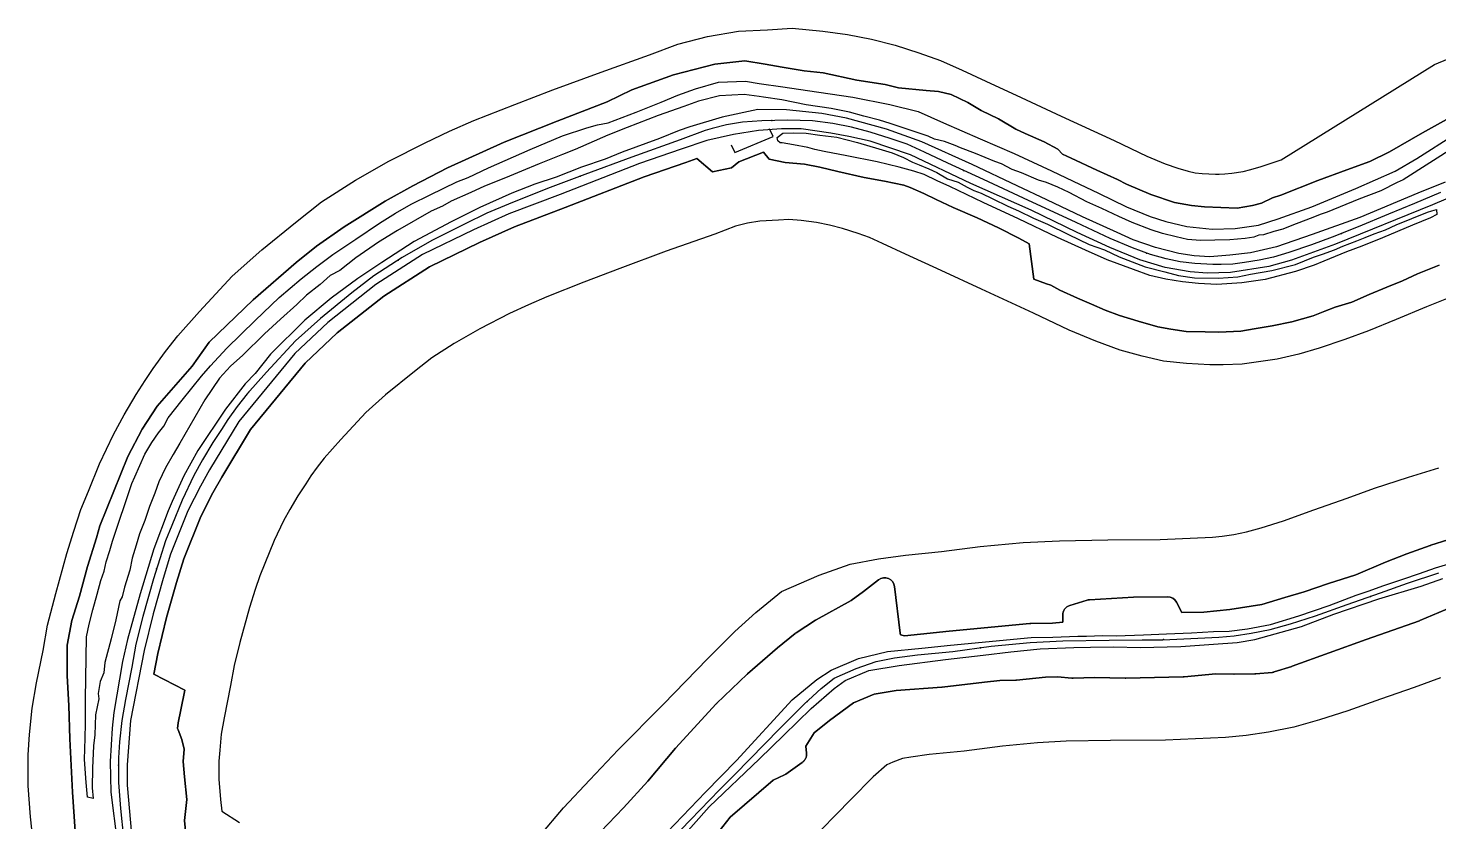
# Model space of a CAD drawing. Header units: inches. Extents: x 91426 to 118597, y 433843 to 446922.
# Drawn here: x 102805 to 103507, y 442556 to 442951 of the extents above; entities that cross this region are included whole.
import ezdxf

# ---------------------------------------------------------------- set-up
doc = ezdxf.new("R2010")
doc.units = ezdxf.units.IN
doc.header["$MEASUREMENT"] = 0
for name, color, linetype, true_color in [('As_waterkering_PWK', 7, 'Continuous', 0x8b0648), ('Beschermingszone_PWK', 7, 'Continuous', 0xde06d3), ('Kernzone_PWK', 7, 'Continuous', 0x33065f), ('Kruinlijnen_PWK', 7, 'Continuous', 0xda0676), ('Kunstwerken_PWK', 7, 'Continuous', 0x2f0602), ('Leggerbermen_PWK', 7, 'Continuous', 0xd60719), ('Referentiepunten_PWK', 7, 'Continuous', 0x7e0730)]:
    doc.layers.add(name, color=color, linetype=linetype, true_color=true_color)

msp = doc.modelspace()

# ---------------------------------------------------------------- linework, layer by layer
at = {"layer": 'As_waterkering_PWK'}
for points in [[(103145.5261, 442901.2329), (103142.0929, 442900.3317), (103129.6574, 442895.7015), (103105.5803, 442887.1026), (103082.0323, 442878.3713), (103063.5114, 442871.3598), (103044.0645, 442863.6869), (103033.3489, 442859.0567), (103022.5009, 442853.8973), (103005.9645, 442845.4306), (102991.1478, 442836.9639), (102976.9925, 442827.9681), (102966.0123, 442819.3691), (102950.4018, 442806.6691), (102937.9664, 442795.5565), (102923.5466, 442779.9461), (102913.8893, 442769.0981), (102908.9945, 442762.8804), (102904.232, 442756.3981), (102901.057, 442751.371), (102896.8236, 442744.8887), (102891.6642, 442736.2898), (102887.4309, 442728.4845), (102881.61, 442716.1814), (102876.4507, 442703.4814), (102873.2757, 442695.8084), (102870.3652, 442686.9449), (102867.1902, 442676.8907), (102862.0308, 442658.1052), (102858.459, 442644.3469), (102856.4746, 442632.9698), (102853.2996, 442616.8301), (102851.4475, 442606.3791), (102850.3891, 442595.6634), (102849.86, 442587.7259), (102849.86, 442575.4228), (102850.786, 442562.4582), (102852.3735, 442547.906)], [(103508.3914, 442869.4517), (103495.4446, 442863.9515), (103482.3477, 442858.6598), (103467.2664, 442852.3098), (103454.4341, 442847.1504), (103443.983, 442843.3139), (103432.7382, 442839.4775), (103425.1976, 442837.2285), (103418.0538, 442835.641), (103410.6455, 442834.5827), (103404.9569, 442833.7889), (103399.0038, 442833.5243), (103394.9027, 442833.5243), (103385.9069, 442834.0535), (103378.6308, 442834.8472), (103371.7516, 442836.4347), (103363.8141, 442838.5514), (103354.8183, 442841.8587), (103343.7058, 442846.4889), (103326.7724, 442854.5587), (103300.5786, 442866.5973), (103280.6025, 442875.8577), (103262.8754, 442884.0598), (103251.2337, 442889.4838), (103242.587, 442893.495), (103234.168, 442896.363), (103224.2461, 442899.538), (103214.9857, 442901.9192), (103205.593, 442903.7713), (103195.5388, 442905.0943), (103183.2247, 442905.389), (103170.306, 442905.12), (103160.6957, 442904.4626), (103152.6762, 442903.1099), (103145.5261, 442901.2329)], [(103359.6911, 442646.5312), (103370.0231, 442646.6335), (103397.9367, 442647.8241), (103405.4773, 442648.4856), (103414.0763, 442649.8085), (103423.469, 442651.6606), (103433.5232, 442654.571), (103446.091, 442658.5397), (103461.8337, 442664.2283), (103478.5025, 442669.9168), (103491.864, 442674.8116), (103507.4744, 442679.971)], [(103149.223, 442571.7481), (103156.7685, 442579.4292), (103178.9935, 442602.1834), (103191.2967, 442614.4865), (103199.8957, 442622.2918), (103206.2457, 442627.4511), (103217.2259, 442632.2136), (103227.2801, 442635.7855), (103236.4082, 442637.5053), (103247.7853, 442639.0928), (103265.3802, 442640.8126), (103284.5625, 442643.3262), (103304.0094, 442645.1783), (103320.149, 442645.972), (103343.3001, 442646.3689), (103359.6911, 442646.5312)], [(103092.5356, 442505.8602), (103096.1788, 442512.8863), (103100.2798, 442519.3686), (103108.8788, 442529.6874), (103120.9174, 442542.5197), (103134.6757, 442556.9395), (103149.223, 442571.7481)]]:
    msp.add_lwpolyline(points, dxfattribs=at)
at = {"layer": 'Beschermingszone_PWK'}
for points in [[(102807.8157, 442541.4051), (102805.9603, 442558.4136), (102804.86, 442573.8177), (102804.86, 442589.2242), (102805.5365, 442599.3725), (102806.8356, 442612.5258), (102809.064, 442625.1), (102812.2272, 442641.1798), (102814.4428, 442653.8826), (102818.5541, 442669.7186), (102824.0226, 442689.6296), (102827.5312, 442700.7401), (102831.0487, 442711.4527), (102834.8143, 442720.5529), (102840.3937, 442734.2866), (102847.2837, 442748.8497), (102852.574, 442758.6036), (102858.6776, 442768.7763), (102863.1927, 442775.69), (102867.0302, 442781.766), (102873.1731, 442790.1273), (102879.3732, 442798.0031), (102890.2107, 442810.1767), (102906.3739, 442827.6745), (102921.1943, 442840.9182), (102937.9377, 442854.54), (102950.9889, 442864.7608), (102967.9036, 442875.5103), (102984.5359, 442885.0145), (103002.5787, 442894.2524), (103014.7543, 442900.0432), (103026.8774, 442905.2816), (103047.2865, 442913.3342), (103066.2437, 442920.5109), (103090.1899, 442929.3898), (103114.2381, 442937.9784), (103128.4953, 442943.2869), (103143.2022, 442947.1475), (103158.664, 442949.7555), (103173.1197, 442950.5498), (103185.3813, 442951.2818), (103200.6342, 442949.8117), (103212.8884, 442948.1993), (103224.95, 442945.8209), (103236.7175, 442942.795), (103248.4458, 442939.042), (103259.2653, 442935.2637), (103270.0469, 442930.363), (103281.8258, 442924.8751), (103299.5137, 442916.6911), (103319.4378, 442907.4548), (103345.849, 442895.3163), (103362.0507, 442887.5952), (103371.2435, 442883.7649), (103377.4041, 442881.5), (103382.6115, 442880.1113), (103386.1565, 442879.2932), (103389.6705, 442878.9099), (103396.2251, 442878.5243), (103398.0043, 442878.5243), (103400.8394, 442878.6503), (103404.3541, 442879.1407), (103409.979, 442879.9443), (103413.8717, 442880.8094), (103419.0372, 442882.3499), (103428.9622, 442885.7361), (103505.2483, 442933.2017), (103527.6829, 442942.5495)], [(103518.7804, 442909.9031), (103499.2945, 442899.2128), (103482.8744, 442889.6235), (103473.0933, 442884.9235), (103461.6779, 442880.7725), (103447.1836, 442875.4534), (103428.8027, 442868.101), (103424.634, 442866.8504), (103419.169, 442864.118), (103414.7158, 442862.9761), (103407.0972, 442861.6458), (103390.7095, 442862.281), (103384.3297, 442862.9065), (103375.7526, 442864.5225), (103363.9717, 442868.4494), (103351.9682, 442873.6123), (103347.408, 442875.8271), (103337.1813, 442880.6086), (103324.3377, 442886.5669), (103320.0471, 442888.5471), (103317.7679, 442890.953), (103310.9504, 442894.589), (103301.4225, 442898.8832), (103296.7937, 442901.0099), (103288.2129, 442906.1585), (103279.4816, 442910.2595), (103272.8899, 442914.2145), (103264.5501, 442918.2407), (103258.3298, 442919.7958), (103252.127, 442920.2187), (103238.2922, 442921.4997), (103231.6851, 442923.1838), (103217.5856, 442925.312), (103200.7942, 442929.0434), (103191.3956, 442929.9834), (103180.3622, 442931.8006), (103171.8858, 442933.39), (103161.8425, 442935.0035), (103146.9072, 442933.4388), (103126.3512, 442927.9935), (103105.5981, 442920.5592), (103093.1932, 442914.534), (103068.3212, 442904.9005), (103041.9098, 442894.4423), (103013.6289, 442881.6359), (102996.5212, 442872.7256), (102982.5945, 442865.0481), (102962.2575, 442852.3819), (102948.43, 442842.6848), (102938.3512, 442834.5857), (102916.8349, 442815.9146), (102895.0696, 442794.8688), (102886.4809, 442782.8805), (102869.1209, 442763.0404), (102861.5697, 442751.4374), (102854.4655, 442737.9577), (102840.5021, 442703.407), (102838.8588, 442697.3815), (102834.4497, 442683.0964), (102830.3929, 442668.2801), (102826.6325, 442656.1036), (102824.2776, 442643.9363), (102824.3446, 442628.698), (102825.0827, 442613.7618), (102825.6117, 442597.1881), (102826.8511, 442570.6297), (102828.255, 442551.1563)], [(102885.5112, 442527.7782), (102882.69, 442556.5787), (102883.8809, 442567.0317), (102882.7691, 442578.2873), (102881.9731, 442586.0067), (102882.4955, 442592.1017), (102881.4517, 442596.9729), (102879.5449, 442601.6533), (102879.2645, 442602.3263), (102879.5936, 442605.2061), (102880.801, 442611.6052), (102882.8834, 442621.393), (102867.4101, 442629.4594), (102869.3917, 442639.7242), (102873.8163, 442657.6829), (102878.7915, 442675.0964), (102882.3926, 442686.9284), (102890.7677, 442707.9307), (102896.762, 442719.7918), (102901.2647, 442727.6391), (102915.5091, 442751.3367), (102942.8217, 442784.3448), (102958.6887, 442799.444), (102981.9895, 442817.8252), (103004.7534, 442832.356), (103029.5771, 442844.4431), (103047.0127, 442852.3802), (103072.3616, 442861.968), (103111.6858, 442877.2754), (103132.3591, 442884.3861), (103137.8431, 442886.374), (103145.7169, 442879.6632), (103155.2064, 442881.7689), (103158.8474, 442884.6816), (103171.0517, 442889.6027), (103173.8503, 442885.9645), (103181.9229, 442884.35), (103191.4558, 442883.5556), (103199.1624, 442882.0395), (103208.0754, 442879.9424), (103221.2914, 442876.8719), (103231.4278, 442875.0048), (103241.058, 442873.1041), (103244.1054, 442871.9754), (103251.0403, 442868.8933), (103257.0803, 442866.0045), (103265.6313, 442861.9963), (103277.5136, 442856.8472), (103288.0943, 442851.7528), (103298.2011, 442846.6338), (103303.4196, 442843.8872), (103305.7569, 442826.2867), (103312.1295, 442823.988), (103314.2734, 442823.194), (103318.783, 442820.7018), (103327.5586, 442816.8175), (103334.43, 442813.7185), (103341.3177, 442810.7877), (103348.463, 442808.2032), (103357.6684, 442805.3708), (103367.582, 442802.517), (103374.0529, 442801.4121), (103381.7036, 442800.1098), (103391.1756, 442799.9546), (103397.9742, 442799.8099), (103408.7878, 442800.2941), (103415.5804, 442801.5578), (103424.5428, 442803.0293), (103434.3332, 442804.9577), (103444.941, 442807.9659), (103450.754, 442810.3224), (103455.8402, 442812.357), (103464.1518, 442814.8096), (103472.8394, 442818.5543), (103481.6305, 442822.3034), (103489.39, 442825.4344), (103496.9227, 442828.8703), (103507.5959, 442833.1657)], [(103514.5869, 442817.7587), (103501.4156, 442812.437), (103486.2951, 442806.0705), (103472.3793, 442800.4755), (103460.6729, 442796.1781), (103447.9616, 442791.8414), (103437.7819, 442788.8053), (103427.0258, 442786.4151), (103417.6359, 442785.0737), (103409.532, 442783.9429), (103400.1143, 442783.5243), (103393.4334, 442783.5243), (103381.725, 442784.213), (103370.269, 442785.4628), (103359.6851, 442787.9052), (103348.7142, 442790.8308), (103336.568, 442795.2963), (103323.3225, 442800.8153), (103305.5761, 442809.2725), (103279.6239, 442821.2001), (103259.59, 442830.4873), (103241.8194, 442838.7095), (103230.3301, 442844.0625), (103223.877, 442846.9957), (103218.3038, 442848.9419), (103210.3891, 442851.4746), (103203.9142, 442853.1396), (103197.4869, 442854.407), (103189.8772, 442855.4082), (103183.6444, 442856.009), (103178.5565, 442855.7052), (103169.2036, 442855.1913), (103163.2029, 442854.1792), (103157.2013, 442852.6037), (103146.79, 442848.7272), (103122.6807, 442840.1168), (103099.5752, 442831.5495), (103081.5391, 442824.7216), (103063.1613, 442817.4705), (103054.0096, 442813.516), (103044.6368, 442809.0582), (103029.774, 442801.4485), (103016.9746, 442794.1346), (103005.8854, 442787.0872), (102997.2063, 442780.2903), (102982.8547, 442768.6145), (102973.0692, 442759.8699), (102960.5865, 442746.3566), (102952.2405, 442736.9816), (102948.796, 442732.6061), (102945.5673, 442728.2116), (102943.1284, 442724.3499), (102939.2081, 442718.347), (102935.0978, 442711.4966), (102932.0389, 442705.8566), (102927.406, 442696.0645), (102922.7132, 442684.5129), (102920.1944, 442678.4259), (102917.9586, 442671.6168), (102915.1543, 442662.7363), (102910.3383, 442645.2014), (102907.3658, 442633.7516), (102905.6383, 442623.8475), (102902.4502, 442607.6414), (102901.0162, 442599.5494), (102900.2254, 442591.5422), (102899.86, 442586.0611), (102899.86, 442577.2062), (102900.5924, 442566.9521), (102901.228, 442561.126), (102910.0983, 442555.5365)], [(103059.7747, 442548.865), (103071.4084, 442562.8254), (103084.5965, 442576.8831), (103098.7519, 442591.7189), (103121.0497, 442614.4173), (103143.4302, 442637.3308), (103156.7962, 442650.6967), (103167.3038, 442660.2344), (103180.0476, 442670.5887), (103198.8877, 442678.7603), (103214.2037, 442684.2015), (103228.3201, 442686.8611), (103241.8959, 442688.7555), (103259.6985, 442690.4956), (103278.9424, 442693.0172), (103300.4093, 442695.0616), (103318.4921, 442695.9509), (103342.6241, 442696.3646), (103368.7098, 442696.6229), (103394.6851, 442697.7309), (103399.485, 442698.1519), (103405.4346, 442699.0672), (103411.6588, 442700.2945), (103419.0414, 442702.4316), (103430.06, 442705.9112), (103445.2619, 442711.4043), (103461.8264, 442717.0573), (103475.4149, 442722.0352), (103492.4425, 442727.663), (103507.5266, 442732.1882)], [(103138.1289, 442537.2245), (103154.4465, 442558.156), (103175.9696, 442576.5595), (103181.5123, 442579.2382), (103181.548, 442579.2556), (103181.8366, 442579.4099), (103182.1145, 442579.5827), (103182.2304, 442579.6625), (103190.4325, 442585.4834), (103190.5825, 442585.5941), (103190.8354, 442585.8017), (103191.0742, 442586.0254), (103191.2979, 442586.2642), (103191.5055, 442586.5171), (103191.696, 442586.783), (103191.8688, 442587.0609), (103192.0231, 442587.3495), (103192.1581, 442587.6475), (103192.2734, 442587.9537), (103192.3683, 442588.2668), (103192.4426, 442588.5854), (103192.4959, 442588.9083), (103192.528, 442589.2339), (103192.5387, 442589.5609), (103192.528, 442589.8879), (103192.5173, 442590.0231), (103192.1937, 442593.5088), (103196.2946, 442600.2103), (103203.9053, 442606.3134), (103215.999, 442615.1895), (103226.2962, 442619.4999), (103237.2609, 442621.3479), (103259.9035, 442622.9185), (103260.1508, 442622.9418), (103281.172, 442625.4537), (103288.7626, 442626.32), (103296.7207, 442626.4484), (103296.9671, 442626.4584), (103297.1332, 442626.4721), (103311.636, 442627.9093), (103317.4704, 442628.06), (103324.7606, 442627.3944), (103324.8882, 442627.3844), (103325.4003, 442627.3771), (103335.9806, 442627.769), (103351.3235, 442627.5067), (103351.409, 442627.506), (103351.5012, 442627.5068), (103380.2085, 442628.036), (103380.4433, 442628.0459), (103380.6057, 442628.0592), (103396.4656, 442629.6192), (103405.445, 442629.4909), (103405.5164, 442629.4904), (103405.5805, 442629.4908), (103415.8992, 442629.6231), (103416.1621, 442629.6334), (103416.2576, 442629.6406), (103424.4189, 442630.3327), (103424.649, 442630.3576), (103424.9719, 442630.4109), (103425.2905, 442630.4852), (103425.5125, 442630.5502), (103434.2437, 442633.3284), (103434.3348, 442633.3583), (103434.4295, 442633.3916), (103471.3167, 442646.7449), (103497.7866, 442656.0439), (103498.0428, 442656.1419), (103498.0843, 442656.1593), (103526.3833, 442668.1808)], [(103508.313, 442627.5881), (103495.1786, 442622.7764), (103478.4055, 442617.0523), (103462.1219, 442611.1683), (103448.0051, 442606.7104), (103435.2793, 442603.0266), (103422.718, 442600.5497), (103411.4697, 442598.8192), (103401.1883, 442597.9173), (103371.3363, 442596.644), (103343.9762, 442596.3731), (103321.806, 442595.9931), (103307.6096, 442595.2949), (103290.1826, 442593.6352), (103271.0618, 442591.1297), (103253.6748, 442589.4302), (103244.4964, 442588.1495), (103240.3565, 442587.3695), (103235.5641, 442585.667), (103232.4526, 442584.3174), (103225.7972, 442578.2763), (103214.5568, 442567.036), (103192.4873, 442544.441)]]:
    msp.add_lwpolyline(points, dxfattribs=at)
msp.add_lwpolyline([(103512.0261, 442696.302), (103503.4271, 442693.6562, 0.01005243), (103503.2362, 442693.5932), (103491.5114, 442689.463), (103480.8963, 442685.2975), (103466.1004, 442678.8816), (103452.5429, 442674.5797), (103440.4064, 442670.4902), (103430.8295, 442667.604), (103419.2576, 442664.1325), (103403.4626, 442661.6926), (103390.4134, 442660.4005), (103379.4695, 442660.0966), (103376.8316, 442665.3001, 0.28737926), (103372.2832, 442668.0385), (103355.413, 442667.7391), (103333.4269, 442666.4848, 0.06036976), (103332.2428, 442666.2723), (103323.6596, 442663.6343, 0.33396623), (103320.1292, 442658.7716), (103320.1865, 442655.3341), (103314.9867, 442654.8828), (103304.2683, 442654.752, 0.02128172), (103303.8435, 442654.7287), (103263.527, 442650.7933), (103249.2552, 442649.3398), (103241.2951, 442648.5993), (103239.3692, 442648.9982), (103239.1624, 442649.908), (103236.4169, 442673.0763, 0.58178218), (103228.4065, 442676.4537), (103220.8967, 442670.6873), (103214.7102, 442666.1763), (103197.3135, 442656.4424, 0.01549009), (103197.048, 442656.2829), (103187.3223, 442650.0205, 0.02657818), (103186.8916, 442649.7096), (103178.0542, 442642.5869), (103163.1674, 442629.5777, 0.01119909), (103163.0021, 442629.4266), (103147.7597, 442614.8527, 0.0166756), (103147.5265, 442614.6144), (103127.3411, 442592.5574), (103113.5127, 442576.2026), (103101.3196, 442562.9032), (103089.9186, 442550.8469)], format="xyb", dxfattribs=at)
at = {"layer": 'Kernzone_PWK'}
for points in [[(102828.255, 442551.1563), (102826.8511, 442570.6297), (102825.6117, 442597.1881), (102825.0827, 442613.7618), (102824.3446, 442628.698), (102824.2776, 442643.9363), (102826.6325, 442656.1036), (102830.3929, 442668.2801), (102834.4497, 442683.0964), (102838.8588, 442697.3815), (102840.5021, 442703.407), (102854.4655, 442737.9577), (102861.5697, 442751.4374), (102869.1209, 442763.0404), (102886.4809, 442782.8805), (102895.0696, 442794.8688), (102916.8349, 442815.9146), (102938.3512, 442834.5857), (102948.43, 442842.6848), (102962.2575, 442852.3819), (102982.5945, 442865.0481), (102996.5212, 442872.7256), (103013.6289, 442881.6359), (103041.9098, 442894.4423), (103068.3212, 442904.9005), (103093.1932, 442914.534), (103105.5981, 442920.5592), (103126.3512, 442927.9935), (103146.9072, 442933.4388), (103161.8425, 442935.0035), (103171.8858, 442933.39), (103180.3622, 442931.8006), (103191.3956, 442929.9834), (103200.7942, 442929.0434), (103217.5856, 442925.312), (103231.6851, 442923.1838), (103238.2922, 442921.4997), (103252.127, 442920.2187), (103258.3298, 442919.7958), (103264.5501, 442918.2407), (103272.8899, 442914.2145), (103279.4816, 442910.2595), (103288.2129, 442906.1585), (103296.7937, 442901.0099), (103301.4225, 442898.8832), (103310.9504, 442894.589), (103317.7679, 442890.953), (103320.0471, 442888.5471), (103324.3377, 442886.5669), (103337.1813, 442880.6086), (103347.408, 442875.8271), (103351.9682, 442873.6123), (103363.9717, 442868.4494), (103375.7526, 442864.5225), (103384.3297, 442862.9065), (103390.7095, 442862.281), (103407.0972, 442861.6458), (103414.7158, 442862.9761), (103419.169, 442864.118), (103424.634, 442866.8504), (103428.8027, 442868.101), (103447.1836, 442875.4534), (103461.6779, 442880.7725), (103473.0933, 442884.9235), (103482.8744, 442889.6235), (103499.2945, 442899.2128), (103518.7804, 442909.9031)], [(103507.5959, 442833.1657), (103496.9227, 442828.8703), (103489.39, 442825.4344), (103481.6305, 442822.3034), (103472.8394, 442818.5543), (103464.1518, 442814.8096), (103455.8402, 442812.357), (103450.754, 442810.3224), (103444.941, 442807.9659), (103434.3332, 442804.9577), (103424.5428, 442803.0293), (103415.5804, 442801.5578), (103408.7878, 442800.2941), (103397.9742, 442799.8099), (103391.1756, 442799.9546), (103381.7036, 442800.1098), (103374.0529, 442801.4121), (103367.582, 442802.517), (103357.6684, 442805.3708), (103348.463, 442808.2032), (103341.3177, 442810.7877), (103334.43, 442813.7185), (103327.5586, 442816.8175), (103318.783, 442820.7018), (103314.2734, 442823.194), (103312.1295, 442823.988), (103305.7569, 442826.2867), (103303.4196, 442843.8872), (103298.2011, 442846.6338), (103288.0943, 442851.7528), (103277.5136, 442856.8472), (103265.6313, 442861.9963), (103257.0803, 442866.0045), (103251.0403, 442868.8933), (103244.1054, 442871.9754), (103241.058, 442873.1041), (103231.4278, 442875.0048), (103221.2914, 442876.8719), (103208.0754, 442879.9424), (103199.1624, 442882.0395), (103191.4558, 442883.5556), (103181.9229, 442884.35), (103173.8503, 442885.9645), (103171.0517, 442889.6027), (103158.8474, 442884.6816), (103155.2064, 442881.7689), (103145.7169, 442879.6632), (103137.8431, 442886.374), (103132.3591, 442884.3861), (103111.6858, 442877.2754), (103072.3616, 442861.968), (103047.0127, 442852.3802), (103029.5771, 442844.4431), (103004.7534, 442832.356), (102981.9895, 442817.8252), (102958.6887, 442799.444), (102942.8217, 442784.3448), (102915.5091, 442751.3367), (102901.2647, 442727.6391), (102896.762, 442719.7918), (102890.7677, 442707.9307), (102882.3926, 442686.9284), (102878.7915, 442675.0964), (102873.8163, 442657.6829), (102869.3917, 442639.7242), (102867.4101, 442629.4594), (102882.8834, 442621.393), (102880.801, 442611.6052), (102879.5936, 442605.2061), (102879.2645, 442602.3263), (102879.5449, 442601.6533), (102881.4517, 442596.9729), (102882.4955, 442592.1017), (102881.9731, 442586.0067), (102882.7691, 442578.2873), (102883.8809, 442567.0317), (102882.69, 442556.5787), (102885.5112, 442527.7782)], [(103526.3833, 442668.1808), (103498.0843, 442656.1593), (103498.0428, 442656.1419), (103497.7866, 442656.0439), (103471.3167, 442646.7449), (103434.4295, 442633.3916), (103434.3348, 442633.3583), (103434.2437, 442633.3284), (103425.5125, 442630.5502), (103425.2905, 442630.4852), (103424.9719, 442630.4109), (103424.649, 442630.3576), (103424.4189, 442630.3327), (103416.2576, 442629.6406), (103416.1621, 442629.6334), (103415.8992, 442629.6231), (103405.5805, 442629.4908), (103405.5164, 442629.4904), (103405.445, 442629.4909), (103396.4656, 442629.6192), (103380.6057, 442628.0592), (103380.4433, 442628.0459), (103380.2085, 442628.036), (103351.5012, 442627.5068), (103351.409, 442627.506), (103351.3235, 442627.5067), (103335.9806, 442627.769), (103325.4003, 442627.3771), (103324.8882, 442627.3844), (103324.7606, 442627.3944), (103317.4704, 442628.06), (103311.636, 442627.9093), (103297.1332, 442626.4721), (103296.9671, 442626.4584), (103296.7207, 442626.4484), (103288.7626, 442626.32), (103281.172, 442625.4537), (103260.1508, 442622.9418), (103259.9035, 442622.9185), (103237.2609, 442621.3479), (103226.2962, 442619.4999), (103215.999, 442615.1895), (103203.9053, 442606.3134), (103196.2946, 442600.2103), (103192.1937, 442593.5088), (103192.5173, 442590.0231), (103192.528, 442589.8879), (103192.5387, 442589.5609), (103192.528, 442589.2339), (103192.4959, 442588.9083), (103192.4426, 442588.5854), (103192.3683, 442588.2668), (103192.2734, 442587.9537), (103192.1581, 442587.6475), (103192.0231, 442587.3495), (103191.8688, 442587.0609), (103191.696, 442586.783), (103191.5055, 442586.5171), (103191.2979, 442586.2642), (103191.0742, 442586.0254), (103190.8354, 442585.8017), (103190.5825, 442585.5941), (103190.4325, 442585.4834), (103182.2304, 442579.6625), (103182.1145, 442579.5827), (103181.8366, 442579.4099), (103181.548, 442579.2556), (103181.5123, 442579.2382), (103175.9696, 442576.5595), (103154.4465, 442558.156), (103138.1289, 442537.2245)]]:
    msp.add_lwpolyline(points, dxfattribs=at)
msp.add_lwpolyline([(103089.9186, 442550.8469), (103101.3196, 442562.9032), (103113.5127, 442576.2026), (103127.3411, 442592.5574), (103147.5265, 442614.6144, -0.01667558), (103147.7597, 442614.8527), (103163.0021, 442629.4266, -0.01119909), (103163.1674, 442629.5777), (103178.0542, 442642.5869), (103186.8916, 442649.7096, -0.02657818), (103187.3223, 442650.0205), (103197.048, 442656.2829, -0.01549008), (103197.3135, 442656.4424), (103214.7102, 442666.1763), (103220.8967, 442670.6873), (103228.4065, 442676.4537, -0.58178218), (103236.4169, 442673.0763), (103239.1624, 442649.908), (103239.3692, 442648.9982), (103241.2951, 442648.5993), (103249.2552, 442649.3398), (103263.527, 442650.7933), (103303.8435, 442654.7287, -0.02128172), (103304.2683, 442654.752), (103314.9867, 442654.8828), (103320.1865, 442655.3341), (103320.1292, 442658.7716, -0.33396623), (103323.6596, 442663.6343), (103332.2428, 442666.2723, -0.06036975), (103333.4269, 442666.4848), (103355.413, 442667.7391), (103372.2832, 442668.0385, -0.28737926), (103376.8316, 442665.3001), (103379.4695, 442660.0966), (103390.4134, 442660.4005), (103403.4626, 442661.6926), (103419.2576, 442664.1325), (103430.8295, 442667.604), (103440.4064, 442670.4902), (103452.5429, 442674.5797), (103466.1004, 442678.8816), (103480.8963, 442685.2975), (103491.5114, 442689.463), (103503.2362, 442693.5932, -0.01005243), (103503.4271, 442693.6562), (103512.0261, 442696.302, -0.01453287)], format="xyb", dxfattribs=at)
at = {"layer": 'Kruinlijnen_PWK'}
for points in [[(103510.5678, 442874.5732), (103496.9418, 442869.0169), (103468.1021, 442856.9784), (103444.4219, 442848.5117), (103426.6948, 442842.294), (103413.7302, 442839.3836), (103403.4114, 442838.1929), (103393.4895, 442837.3992), (103385.552, 442837.9283), (103378.0113, 442838.9867), (103366.3696, 442842.0294), (103355.2571, 442845.8659), (103347.1873, 442849.4377), (103329.9894, 442857.3753), (103312.2622, 442865.8419), (103297.4455, 442872.7211), (103275.0882, 442883.3045), (103249.9527, 442894.6816), (103232.3579, 442901.0316), (103212.3818, 442906.4556), (103200.211, 442908.7045), (103182.4839, 442910.6889), (103168.2966, 442910.8501), (103150.4692, 442906.9847), (103134.4619, 442902.0899), (103129.0379, 442900.2378), (103119.3806, 442896.4014), (103100.7274, 442889.5222), (103092.2608, 442885.9503), (103080.4868, 442881.9816), (103067.7868, 442877.0868), (103057.2034, 442873.6472), (103045.694, 442869.0169), (103029.819, 442862.0055), (103015.5314, 442854.8617), (102997.1429, 442844.9398), (102981.0032, 442834.621), (102969.097, 442826.5512), (102955.7355, 442816.7616), (102942.6386, 442805.7814), (102925.5729, 442788.848), (102917.9, 442779.323), (102913.0052, 442774.0313), (102903.0833, 442761.4636), (102889.3249, 442740.8261), (102882.4458, 442728.2583), (102876.6249, 442715.426), (102874.5082, 442710.7958), (102867.3645, 442691.878), (102860.6176, 442669.5207), (102854.2676, 442646.7665), (102851.8543, 442635.8152), (102847.4887, 442610.2829), (102846.7269, 442602.581), (102845.6686, 442585.9122), (102846.0335, 442570.7276), (102849.1082, 442545.8278)], [(103516.489, 442868.3844), (103504.3997, 442863.2512), (103455.9808, 442843.672), (103434.1526, 442835.7344), (103422.7755, 442832.5594), (103403.7255, 442829.5167), (103392.0838, 442829.2521), (103383.6171, 442829.9136), (103371.1817, 442832.0303), (103358.6139, 442835.8667), (103343.5327, 442842.0845), (103327.3931, 442849.4928), (103304.3743, 442860.6053), (103274.344, 442873.8345), (103244.3137, 442888.1221), (103224.2053, 442895.0012), (103213.622, 442897.3825), (103204.6261, 442898.97), (103189.9417, 442901.219), (103180.1521, 442901.219), (103168.5436, 442900.3859), (103156.1081, 442898.4015), (103142.879, 442895.3588), (103130.0466, 442890.9931), (103109.2768, 442883.8494), (103069.8538, 442868.5035), (103044.3215, 442858.8462), (103026.5943, 442850.7764), (103001.3266, 442838.4732), (102977.9285, 442823.5375), (102954.0984, 442804.7388), (102937.6942, 442789.1284), (102909.7806, 442755.3939), (102895.2285, 442731.1845), (102890.5982, 442723.1147), (102884.3805, 442710.8115), (102875.7815, 442689.2479), (102872.0774, 442677.0771), (102867.0503, 442659.4823), (102862.5524, 442641.226), (102855.8055, 442606.3009), (102854.218, 442584.3404), (102854.0857, 442574.154), (102856.3346, 442549.68)]]:
    msp.add_lwpolyline(points, dxfattribs=at)
for points in [[(103123.1035, 442550.6601, 0), (103142.2858, 442570.6362, 0), (103157.6317, 442586.5112, 0), (103185.413, 442616.6738, 0), (103197.7161, 442626.8603, 0), (103204.7276, 442631.3582, 0), (103218.3537, 442637.1791, 0), (103232.8685, 442640.7852, 0), (103249.9341, 442642.3727, 0), (103264.2217, 442643.8279, 0), (103304.4388, 442647.7536, 0), (103315.2867, 442647.8859, 0), (103327.6038, 442648.3884, 0), (103331.9694, 442648.3884, 0), (103340.0392, 442648.653, 0), (103346.7861, 442648.5207, 0), (103360.3029, 442649.0853, 0), (103371.8123, 442649.4822, 0), (103384.2477, 442650.0114, 0), (103395.228, 442650.6728, 0), (103403.0102, 442650.902, 0), (103412.1383, 442652.0926, 0), (103423.6477, 442654.2093, 0), (103437.6706, 442658.4426, 0), (103452.8842, 442663.602, 0), (103466.378, 442668.7614, 0), (103472.728, 442671.0103, 0), (103479.6072, 442673.3916, 0), (103489.5291, 442676.6989, 0), (103497.8635, 442679.6093, 0), (103505.801, 442682.3874, 0), (103514.1354, 442684.901, 0)], [(103129.7015, 442547.1899, 0), (103144.1214, 442563.3295, 0), (103169.0824, 442587.2185, 0), (103181.2532, 442599.1248, 0), (103194.8793, 442612.3539, 0), (103206.2986, 442622.3317, 0), (103211.7225, 442626.3005, 0), (103223.4965, 442631.3276, 0), (103238.7101, 442633.8411, 0), (103261.6867, 442636.6957, 0), (103280.4722, 442638.9446, 0), (103294.2305, 442640.5321, 0), (103308.915, 442642.1196, 0), (103325.716, 442642.7811, 0), (103333.9181, 442642.9134, 0), (103345.602, 442643.1016, 0), (103358.6567, 442642.7811, 0), (103378.8974, 442643.3103, 0), (103395.1693, 442644.3686, 0), (103406.9854, 442645.2182, 0), (103415.849, 442646.6735, 0), (103439.0001, 442653.1558, 0), (103455.1397, 442659.3735, 0), (103477.6293, 442666.9141, 0), (103498.6216, 442673.3405, 0), (103509.4695, 442677.177, 0)]]:
    msp.add_polyline3d(points, dxfattribs=at)
at = {"layer": 'Kunstwerken_PWK'}
msp.add_lwpolyline([(103154.954, 442893.1984), (103156.8202, 442889.2856), (103175.8427, 442897.2919), (103174.0367, 442901.2047)], dxfattribs=at)
at = {"layer": 'Leggerbermen_PWK'}
msp.add_lwpolyline([(103516.2896, 442892.6898), (103489.7753, 442875.7047), (103486.7326, 442874.3818), (103478.6628, 442870.2807), (103467.6826, 442866.0474), (103451.9398, 442859.6974), (103448.8971, 442858.639), (103443.3409, 442856.5224), (103434.2127, 442852.9505), (103429.7148, 442851.0984), (103425.3492, 442850.0401), (103420.1898, 442848.3203), (103417.8085, 442848.188), (103415.295, 442847.1296), (103411.0616, 442846.4682), (103403.3887, 442845.8067), (103395.8481, 442845.6744), (103388.8366, 442845.5421), (103382.222, 442846.0713), (103376.6657, 442847.2619), (103369.9188, 442848.9817), (103364.2303, 442850.8338), (103354.7053, 442854.4057), (103348.0907, 442857.4484), (103339.624, 442861.4172), (103332.2156, 442864.7245), (103323.3521, 442869.3547), (103317.6635, 442872.0005), (103312.1073, 442874.3818), (103308.1385, 442875.5724), (103299.5395, 442879.2766), (103294.9093, 442880.8641), (103289.6176, 442883.7745), (103286.3103, 442884.8328), (103276.653, 442888.8016), (103269.2447, 442891.712), (103266.5988, 442892.7703), (103261.3072, 442894.7547), (103256.2801, 442895.9454), (103253.1051, 442897.5329), (103234.1873, 442903.8829), (103228.8956, 442905.4704), (103221.0904, 442907.4548), (103213.9467, 442909.4391), (103204.8185, 442911.2912), (103192.3831, 442913.1433), (103180.2122, 442915.5246), (103171.0266, 442916.9017), (103168.9117, 442917.2187), (103161.4394, 442918.3199), (103149.1362, 442917.6584), (103138.6852, 442915.0126), (103131.3408, 442912.1916), (103118.5768, 442907.8688), (103103.2309, 442901.7834), (103093.5736, 442897.947), (103077.2891, 442890.9183), (103070.9391, 442888.4047), (103059.4297, 442883.6422), (103050.5661, 442880.0703), (103042.6286, 442876.763), (103032.1775, 442872.5297), (103025.2984, 442869.487), (103015.5088, 442865.1213), (103011.2754, 442862.6078), (103005.5869, 442860.0942), (102988.7858, 442850.5692), (102979.3931, 442844.7484), (102968.016, 442836.8109), (102960.0784, 442830.5931), (102955.1836, 442828.0796), (102950.2888, 442823.5817), (102943.4097, 442818.29), (102938.6472, 442813.6598), (102930.445, 442806.2514), (102922.5075, 442798.9754), (102911.7919, 442788.392), (102905.5742, 442782.968), (102900.117, 442776.9998), (102892.8409, 442766.1519), (102880.4387, 442744.6034), (102876.9991, 442738.9148), (102873.2949, 442732.3002), (102869.9876, 442725.2888), (102868.0033, 442719.6002), (102865.2251, 442712.9856), (102862.9762, 442705.9741), (102860.3303, 442699.3595), (102858.6105, 442693.671), (102856.6262, 442687.1887), (102855.4355, 442681.2355), (102852.7897, 442672.7689), (102851.5991, 442668.0064), (102850.5407, 442666.022), (102848.4241, 442656.497), (102846.1751, 442647.1042), (102843.0001, 442635.3302), (102842.4709, 442630.1709), (102840.6188, 442625.8052), (102839.6928, 442619.8521), (102840.0897, 442617.2063), (102838.3699, 442609.2687), (102837.973, 442599.2146), (102837.3115, 442593.7906), (102836.9147, 442582.6781), (102836.6501, 442572.8885), (102837.2783, 442567.4494), (102834.3669, 442568.1192), (102833.7055, 442575.3953), (102832.9117, 442586.9047), (102833.1763, 442597.6203), (102833.4409, 442604.8964), (102833.4409, 442612.9662), (102833.4409, 442616.9349), (102833.8378, 442648.0235), (102835.1607, 442654.3735), (102837.0128, 442661.5173), (102839.2617, 442669.3225), (102841.1138, 442676.0694), (102842.7013, 442680.8319), (102843.7597, 442685.4621), (102845.4794, 442691.0184), (102846.8024, 442695.7809), (102856.4597, 442724.4883), (102857.9149, 442727.7956), (102862.942, 442739.0404), (102866.3816, 442744.8612), (102869.6889, 442749.6237), (102872.3347, 442753.0633), (102874.5837, 442757.1644), (102881.5961, 442766.0196), (102891.2525, 442777.9342), (102895.6181, 442783.0936), (102903.8202, 442791.8249), (102917.8431, 442805.5832), (102929.8817, 442817.0926), (102940.8619, 442826.3531), (102948.6672, 442832.5708), (102956.6047, 442838.5239), (102967.9818, 442846.1968), (102979.7558, 442854.1344), (102987.8256, 442859.1615), (102995.6308, 442863.6594), (103005.0235, 442868.2896), (103018.385, 442874.7719), (103024.0736, 442876.8886), (103034.1277, 442881.6511), (103054.8976, 442890.7792), (103071.0372, 442897.6584), (103083.0758, 442901.6272), (103088.3674, 442903.0824), (103093.6591, 442904.1407), (103107.6821, 442909.4324), (103120.1175, 442914.4595), (103128.4519, 442917.8991), (103137.23, 442921.098), (103148.7394, 442924.4053), (103162.1009, 442924.9345), (103168.8822, 442923.7285), (103180.7885, 442922.141), (103192.9593, 442920.2889), (103215.5813, 442916.8493), (103234.1021, 442913.2774), (103248.1251, 442909.7055), (103260.6928, 442904.1493), (103279.0814, 442896.2117), (103295.8825, 442888.8034), (103314.5356, 442880.2044), (103325.3836, 442875.045), (103337.9513, 442869.0919), (103351.9742, 442862.2127), (103363.7482, 442857.4502), (103371.4212, 442854.9367), (103382.0045, 442852.5554), (103394.5722, 442851.2325), (103406.0816, 442851.4971), (103417.7233, 442853.2169), (103427.3806, 442856.2596), (103444.1817, 442862.345), (103466.1422, 442871.3409), (103485.7214, 442880.0721), (103496.5693, 442886.4221), (103515.2225, 442898.3284)], dxfattribs=at)
msp.add_lwpolyline([(103445.0165, 442837.1395), (103449.5144, 442838.727), (103455.4675, 442840.8436), (103459.7009, 442842.6957), (103466.58, 442845.3416), (103470.8134, 442846.9291), (103475.3113, 442848.7811), (103480.8676, 442850.7655), (103486.2915, 442853.2791), (103493.9645, 442856.4541), (103501.902, 442859.6291), (103504.0187, 442860.2905), (103506.3999, 442860.952), (103506.5322, 442858.4385), (103503.3572, 442856.851), (103494.3613, 442853.1468), (103479.4124, 442846.7968), (103469.0936, 442842.6957), (103461.5529, 442839.7853), (103450.1758, 442835.2874), (103445.4133, 442833.303), (103436.0206, 442829.9957), (103420.9393, 442826.1592), (103409.4299, 442824.4394), (103396.8622, 442823.5134), (103387.734, 442824.0426), (103379.7965, 442824.8363), (103371.4621, 442826.2915), (103363.5246, 442828.0113), (103355.3225, 442831.054), (103342.3579, 442835.8165), (103331.51, 442840.7113), (103317.6193, 442847.0614), (103298.1724, 442856.3218), (103280.4453, 442864.5239), (103263.9088, 442872.4614), (103257.5588, 442875.2395), (103251.2088, 442878.4145), (103245.9171, 442880.1343), (103238.641, 442882.1187), (103227.6608, 442884.7646), (103212.5795, 442887.675), (103201.3347, 442889.9239), (103196.7045, 442890.85), (103193.1326, 442891.9083), (103185.9888, 442893.2312), (103180.4326, 442894.1573), (103179.3743, 442894.1573), (103178.1836, 442895.2156), (103177.919, 442896.8031), (103180.6972, 442899.0521), (103186.1211, 442899.1844), (103192.3389, 442898.9198), (103199.0858, 442897.9937), (103207.5524, 442897.0677), (103217.8712, 442894.2896), (103228.5869, 442891.2469), (103235.2014, 442889.2625), (103240.7577, 442886.8812), (103245.2556, 442884.5), (103248.6952, 442883.177), (103253.4577, 442881.1927), (103257.4265, 442879.4729), (103262.7182, 442876.2979), (103268.1421, 442874.5781), (103272.5078, 442872.0645), (103275.8151, 442870.3447), (103279.5192, 442869.0218), (103285.3401, 442866.2437), (103292.8807, 442862.6718), (103298.1724, 442860.2905), (103305.5808, 442856.7187), (103312.5922, 442853.6759), (103323.0433, 442848.5166), (103333.3621, 442843.4895), (103340.9027, 442840.8436), (103348.311, 442837.404), (103361.2757, 442832.3769), (103370.933, 442829.8634), (103377.8121, 442828.0113), (103385.7497, 442826.953), (103397.6559, 442826.6884), (103407.3132, 442827.3499), (103413.6633, 442828.6728), (103424.3789, 442830.5249), (103436.1529, 442833.5676)], close=True, dxfattribs=at)
at = {"layer": 'Referentiepunten_PWK'}
for p in [(103175.2158, 442905.2222), (103270.7955, 442880.3953), (103079.7822, 442877.5195), (103458.9829, 442848.9793), (103361.9104, 442839.2513), (102989.0972, 442835.6607), (102914.5541, 442769.8448), (102868.8041, 442682.0013), (103473.3969, 442668.1744), (103370.2779, 442646.6444), (103279.2186, 442642.6259), (103192.8398, 442615.8871), (102849.86, 442584.069)]:
    msp.add_point(p, dxfattribs=at)

doc.saveas('drawing.dxf')
